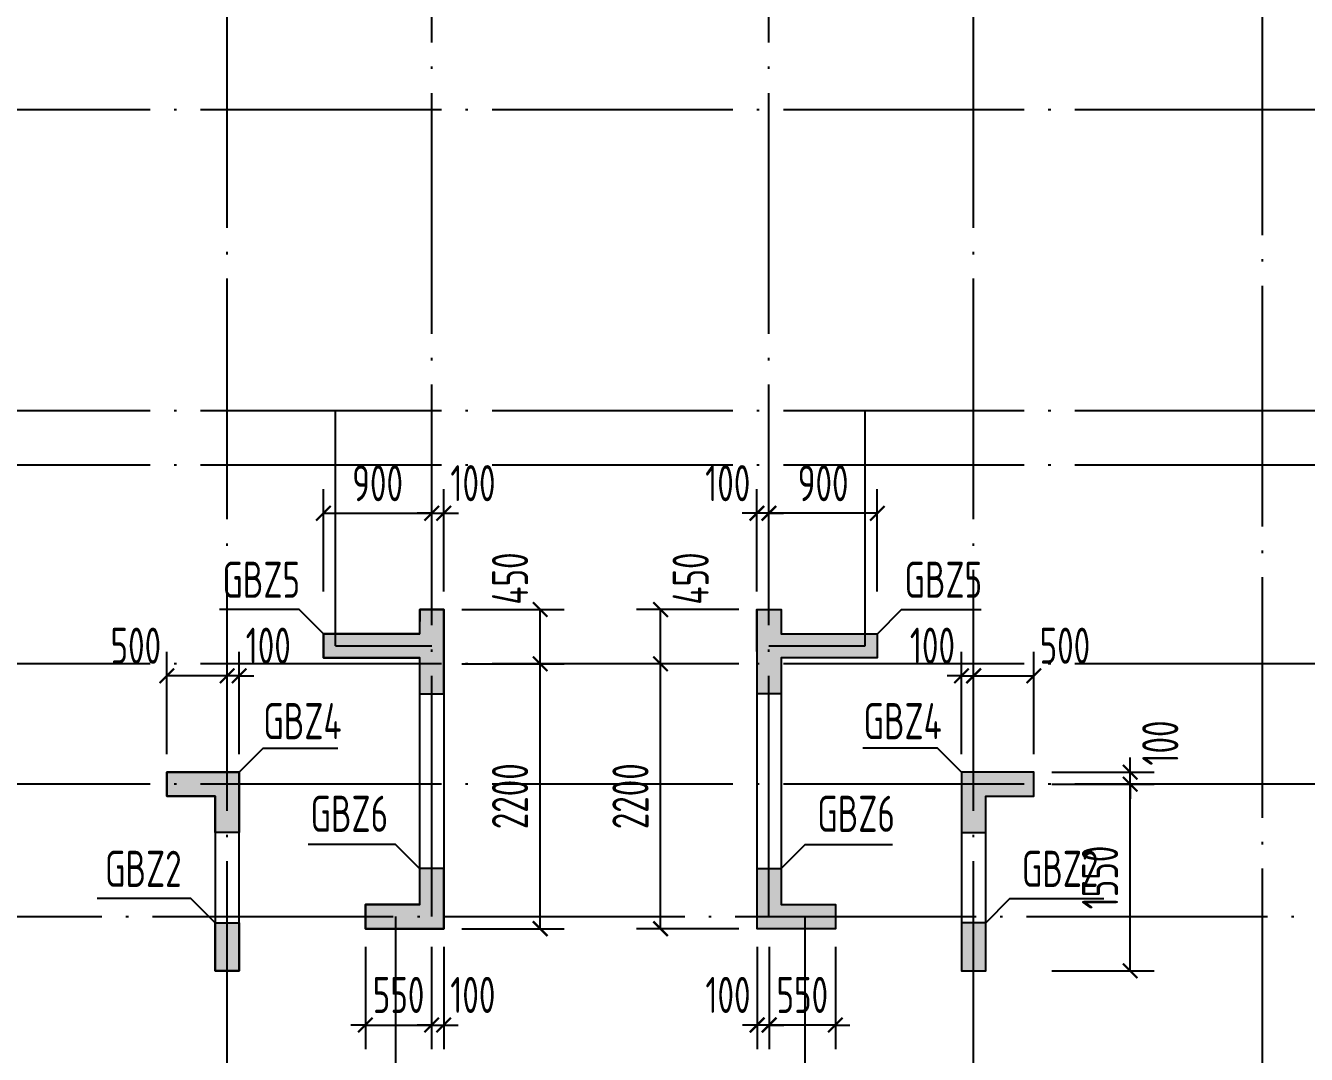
# Model space of a CAD drawing. Extents: x 826826 to 1642106, y -156213 to 399140.
# Drawn here: x 1203823 to 1214460, y 197010 to 205554 of the extents above; entities that cross this region are included whole.
import ezdxf
from ezdxf.enums import TextEntityAlignment as Align

# ---------------------------------------------------------------- set-up
doc = ezdxf.new("R2010")
doc.units = 0
doc.header["$LTSCALE"] = 1000
doc.linetypes.add('DOTE', pattern=[2.42, 2, -0.2, 0.02, -0.2])
doc.layers.get('0').update_dxf_attribs({"linetype": 'CONTINUOUS'})
doc.layers.get('DEFPOINTS').update_dxf_attribs({"linetype": 'CONTINUOUS'})
for name, color, linetype in [('A-DOTE', 10, 'DOTE'), ('S-Q墙实线', 6, 'CONTINUOUS'), ('S-Q墙标注', 3, 'CONTINUOUS'), ('S-X详图填充', 252, 'CONTINUOUS'), ('S-X详图实线', 4, 'CONTINUOUS'), ('S-Y一般标注', 3, 'CONTINUOUS'), ('S-Z柱编号', 6, 'CONTINUOUS')]:
    doc.layers.add(name, color=color, linetype=linetype)
doc.styles.add('TSSD_REIN', font='tssdeng.shx', dxfattribs={"width": 0.7, "height": 300, "bigfont": 'tssdchn.shx'})
doc.styles.add('结构文字', font='zstxt.shx', dxfattribs={"width": 0.7, "bigfont": 'zshz.shx'})
doc.dimstyles.new('STRUCK', dxfattribs={"dimtxt": 400, "dimasz": 121, "dimexe": 200, "dimexo": 150, "dimgap": 115, "dimtad": 1, "dimdec": 0, "dimdsep": 46, "dimtxsty": '结构文字', "dimblk": 'ARCHTICK', "dimcen": 400, "dimclrd": 3, "dimclre": 3, "dimclrt": 7, "dimadec": 0, "dimazin": 0, "dimtfac": 1, "dimtdec": 0, "dimtix": 1, "dimtmove": 2, "dimatfit": 3, "dimldrblk": '_DIMX', "dimfxl": 0, "dimtolj": 1, "dimtzin": 0, "dimarcsym": 0})

# ---------------------------------------------------------------- blocks, each defined once
blk = doc.blocks.new('20210801.08533475')
at = {"layer": 'A-DOTE'}
for p, q in [((37800, 3300), (37800, 19800)), ((39500, 12100), (39500, 19800)), ((42300, 12100), (42300, 19800)), ((44000, 3300), (44000, 19800)), ((46400, 10500), (46400, 19800)), ((54100, 18800), (3300, 18800)), ((54100, 16300), (3300, 16300)), ((38700, 14350), (38700, 16300)), ((43100, 14350), (43100, 16300)), ((54100, 15850), (3300, 15850)), ((38700, 14350), (39500, 14350)), ((42300, 14350), (43100, 14350)), ((54100, 14200), (3300, 14200)), ((54100, 13200), (3300, 13200)), ((3300, 12100), (54100, 12100)), ((39200, 10200), (39200, 12100)), ((42600, 10200), (42600, 12100))]:
    blk.add_line(p, q, dxfattribs=at)
blk = doc.blocks.new('_ArchTick')
at = {"color": 0, "linetype": 'ByBlock', "const_width": 0.15}
blk.add_lwpolyline([(-0.5, -0.5), (0.5, 0.5)], dxfattribs=at)
blk = doc.blocks.new('*D2567')
at = {"layer": 'DEFPOINTS', "color": 0}
for p in [(1212196, 199254), (1212996, 199254), (1212196, 197704)]:
    blk.add_point(p, dxfattribs=at)
at = {"layer": 'S-Q墙标注', "color": 3, "lineweight": -2}
for p, q in [((1212346, 199254), (1213196, 199254)), ((1212996, 197704), (1212996, 199254)), ((1212346, 197704), (1213196, 197704))]:
    blk.add_line(p, q, dxfattribs=at)
at = {"layer": 'S-Q墙标注', "color": 3, "lineweight": -2, "xscale": 121, "yscale": 121, "zscale": 121}
for p, rotation in [((1212996, 199254), 90), ((1212996, 197704), 270)]:
    blk.add_blockref('_ArchTick', p, dxfattribs=dict(at, rotation=rotation))
at = {"layer": 'S-Q墙标注', "color": 7, "insert": (1212746, 198479), "char_height": 300, "attachment_point": 5, "rotation": 90, "style": 'TSSD_REIN'}
blk.add_mtext('\\A1;1550', dxfattribs=at)
blk = doc.blocks.new('_DIMX')
blk.add_line((-150, 0), (150, 0))
at = {"const_width": 50}
blk.add_lwpolyline([(-70, -70), (70, 70)], dxfattribs=at)
blk = doc.blocks.new('*D2568')
at = {"layer": 'DEFPOINTS', "color": 0}
for p in [(1212196, 199354), (1212996, 199354), (1212196, 199254)]:
    blk.add_point(p, dxfattribs=at)
at = {"layer": 'S-Q墙标注', "color": 3, "lineweight": -2}
for p, q in [((1212996, 199354), (1212996, 199475)), ((1212346, 199354), (1213196, 199354)), ((1212996, 199254), (1212996, 199354)), ((1212346, 199254), (1213196, 199254)), ((1212996, 199254), (1212996, 199133))]:
    blk.add_line(p, q, dxfattribs=at)
at = {"layer": 'S-Q墙标注', "color": 3, "lineweight": -2, "xscale": 121, "yscale": 121, "zscale": 121}
for p, rotation in [((1212996, 199354), 270), ((1212996, 199254), 90)]:
    blk.add_blockref('_ArchTick', p, dxfattribs=dict(at, rotation=rotation))
at = {"layer": 'S-Q墙标注', "color": 7, "insert": (1213246, 199596), "char_height": 300, "attachment_point": 5, "rotation": 90, "style": 'TSSD_REIN'}
blk.add_mtext('\\A1;100', dxfattribs=at)
blk = doc.blocks.new('*D2569')
at = {"layer": 'DEFPOINTS', "color": 0}
for p in [(1211696, 200154), (1211596, 199354), (1211696, 199354)]:
    blk.add_point(p, dxfattribs=at)
at = {"layer": 'S-Q墙标注', "color": 3, "lineweight": -2}
for p, q in [((1211596, 199504), (1211596, 200354)), ((1211696, 199504), (1211696, 200354)), ((1211596, 200154), (1211475, 200154)), ((1211596, 200154), (1211696, 200154)), ((1211696, 200154), (1211817, 200154))]:
    blk.add_line(p, q, dxfattribs=at)
at = {"layer": 'S-Q墙标注', "color": 3, "lineweight": -2, "xscale": 121, "yscale": 121, "zscale": 121}
blk.add_blockref('_ArchTick', (1211596, 200154), dxfattribs=at)
at = {"layer": 'S-Q墙标注', "color": 3, "lineweight": -2, "xscale": 121, "yscale": 121, "zscale": 121, "rotation": 180}
blk.add_blockref('_ArchTick', (1211696, 200154), dxfattribs=at)
at = {"layer": 'S-Q墙标注', "color": 7, "insert": (1211354, 200404), "char_height": 300, "attachment_point": 5, "style": 'TSSD_REIN'}
blk.add_mtext('\\A1;100', dxfattribs=at)
blk = doc.blocks.new('*D2570')
at = {"layer": 'DEFPOINTS', "color": 0}
for p in [(1212196, 200154), (1211696, 199354), (1212196, 199354)]:
    blk.add_point(p, dxfattribs=at)
at = {"layer": 'S-Q墙标注', "color": 3, "lineweight": -2}
for p, q in [((1211696, 199504), (1211696, 200354)), ((1212196, 199504), (1212196, 200354)), ((1211696, 200154), (1212196, 200154))]:
    blk.add_line(p, q, dxfattribs=at)
at = {"layer": 'S-Q墙标注', "color": 3, "lineweight": -2, "xscale": 121, "yscale": 121, "zscale": 121, "rotation": 180}
blk.add_blockref('_ArchTick', (1211696, 200154), dxfattribs=at)
at = {"layer": 'S-Q墙标注', "color": 3, "lineweight": -2, "xscale": 121, "yscale": 121, "zscale": 121}
blk.add_blockref('_ArchTick', (1212196, 200154), dxfattribs=at)
at = {"layer": 'S-Q墙标注', "color": 7, "insert": (1212454, 200404), "char_height": 300, "attachment_point": 5, "style": 'TSSD_REIN'}
blk.add_mtext('\\A1;500', dxfattribs=at)
blk = doc.blocks.new('*D2571')
at = {"layer": 'DEFPOINTS', "color": 0}
for p in [(1209096, 200704), (1209896, 200704), (1209896, 200254)]:
    blk.add_point(p, dxfattribs=at)
at = {"layer": 'S-Q墙标注', "color": 3, "lineweight": -2}
for p, q in [((1209746, 200704), (1208896, 200704)), ((1209096, 200254), (1209096, 200704)), ((1209746, 200254), (1208896, 200254))]:
    blk.add_line(p, q, dxfattribs=at)
at = {"layer": 'S-Q墙标注', "color": 3, "lineweight": -2, "xscale": 121, "yscale": 121, "zscale": 121}
for p, rotation in [((1209096, 200704), 90), ((1209096, 200254), 270)]:
    blk.add_blockref('_ArchTick', p, dxfattribs=dict(at, rotation=rotation))
at = {"layer": 'S-Q墙标注', "color": 7, "insert": (1209346, 200962), "char_height": 300, "attachment_point": 5, "rotation": 90, "style": 'TSSD_REIN'}
blk.add_mtext('\\A1;450', dxfattribs=at)
blk = doc.blocks.new('*D2572')
at = {"layer": 'DEFPOINTS', "color": 0}
for p in [(1209996, 201504), (1209996, 200704), (1210896, 200704)]:
    blk.add_point(p, dxfattribs=at)
at = {"layer": 'S-Q墙标注', "color": 3, "lineweight": -2}
for p, q in [((1209996, 200854), (1209996, 201704)), ((1210896, 200854), (1210896, 201704)), ((1210896, 201504), (1209996, 201504))]:
    blk.add_line(p, q, dxfattribs=at)
at = {"layer": 'S-Q墙标注', "color": 3, "lineweight": -2, "xscale": 121, "yscale": 121, "zscale": 121, "rotation": 180}
blk.add_blockref('_ArchTick', (1209996, 201504), dxfattribs=at)
at = {"layer": 'S-Q墙标注', "color": 3, "lineweight": -2, "xscale": 121, "yscale": 121, "zscale": 121}
blk.add_blockref('_ArchTick', (1210896, 201504), dxfattribs=at)
at = {"layer": 'S-Q墙标注', "color": 7, "insert": (1210446, 201754), "char_height": 300, "attachment_point": 5, "style": 'TSSD_REIN'}
blk.add_mtext('\\A1;900', dxfattribs=at)
blk = doc.blocks.new('*D2573')
at = {"layer": 'DEFPOINTS', "color": 0}
for p in [(1209896, 201504), (1209896, 200704), (1209996, 200704)]:
    blk.add_point(p, dxfattribs=at)
at = {"layer": 'S-Q墙标注', "color": 3, "lineweight": -2}
for p, q in [((1209896, 200854), (1209896, 201704)), ((1209996, 200854), (1209996, 201704)), ((1209896, 201504), (1209775, 201504)), ((1209996, 201504), (1209896, 201504)), ((1209996, 201504), (1210117, 201504))]:
    blk.add_line(p, q, dxfattribs=at)
at = {"layer": 'S-Q墙标注', "color": 3, "lineweight": -2, "xscale": 121, "yscale": 121, "zscale": 121}
blk.add_blockref('_ArchTick', (1209896, 201504), dxfattribs=at)
at = {"layer": 'S-Q墙标注', "color": 3, "lineweight": -2, "xscale": 121, "yscale": 121, "zscale": 121, "rotation": 180}
blk.add_blockref('_ArchTick', (1209996, 201504), dxfattribs=at)
at = {"layer": 'S-Q墙标注', "color": 7, "insert": (1209654, 201754), "char_height": 300, "attachment_point": 5, "style": 'TSSD_REIN'}
blk.add_mtext('\\A1;100', dxfattribs=at)
blk = doc.blocks.new('*D2574')
at = {"layer": 'DEFPOINTS', "color": 0}
for p in [(1209898, 198054), (1209998, 198054), (1209898, 197254)]:
    blk.add_point(p, dxfattribs=at)
at = {"layer": 'S-Q墙标注', "color": 3, "lineweight": -2}
for p, q in [((1209898, 197904), (1209898, 197054)), ((1209998, 197904), (1209998, 197054)), ((1209898, 197254), (1209777, 197254)), ((1209998, 197254), (1209898, 197254)), ((1209998, 197254), (1210119, 197254))]:
    blk.add_line(p, q, dxfattribs=at)
at = {"layer": 'S-Q墙标注', "color": 3, "lineweight": -2, "xscale": 121, "yscale": 121, "zscale": 121}
blk.add_blockref('_ArchTick', (1209898, 197254), dxfattribs=at)
at = {"layer": 'S-Q墙标注', "color": 3, "lineweight": -2, "xscale": 121, "yscale": 121, "zscale": 121, "rotation": 180}
blk.add_blockref('_ArchTick', (1209998, 197254), dxfattribs=at)
at = {"layer": 'S-Q墙标注', "color": 7, "insert": (1209656, 197504), "char_height": 300, "attachment_point": 5, "style": 'TSSD_REIN'}
blk.add_mtext('\\A1;100', dxfattribs=at)
blk = doc.blocks.new('*D2575')
at = {"layer": 'DEFPOINTS', "color": 0}
for p in [(1209998, 198054), (1210548, 198054), (1209998, 197254)]:
    blk.add_point(p, dxfattribs=at)
at = {"layer": 'S-Q墙标注', "color": 3, "lineweight": -2}
for p, q in [((1209998, 197904), (1209998, 197054)), ((1210548, 197904), (1210548, 197054)), ((1209998, 197254), (1209877, 197254)), ((1210548, 197254), (1209998, 197254)), ((1210548, 197254), (1210669, 197254))]:
    blk.add_line(p, q, dxfattribs=at)
at = {"layer": 'S-Q墙标注', "color": 3, "lineweight": -2, "xscale": 121, "yscale": 121, "zscale": 121}
blk.add_blockref('_ArchTick', (1209998, 197254), dxfattribs=at)
at = {"layer": 'S-Q墙标注', "color": 3, "lineweight": -2, "xscale": 121, "yscale": 121, "zscale": 121, "rotation": 180}
blk.add_blockref('_ArchTick', (1210548, 197254), dxfattribs=at)
at = {"layer": 'S-Q墙标注', "color": 7, "insert": (1210273, 197504), "char_height": 300, "attachment_point": 5, "style": 'TSSD_REIN'}
blk.add_mtext('\\A1;550', dxfattribs=at)
blk = doc.blocks.new('*D2576')
at = {"layer": 'DEFPOINTS', "color": 0}
for p in [(1209096, 200254), (1209896, 200254), (1209896, 198054)]:
    blk.add_point(p, dxfattribs=at)
at = {"layer": 'S-Q墙标注', "color": 3, "lineweight": -2}
for p, q in [((1209746, 200254), (1208896, 200254)), ((1209096, 198054), (1209096, 200254)), ((1209746, 198054), (1208896, 198054))]:
    blk.add_line(p, q, dxfattribs=at)
at = {"layer": 'S-Q墙标注', "color": 3, "lineweight": -2, "xscale": 121, "yscale": 121, "zscale": 121}
for p, rotation in [((1209096, 200254), 90), ((1209096, 198054), 270)]:
    blk.add_blockref('_ArchTick', p, dxfattribs=dict(at, rotation=rotation))
at = {"layer": 'S-Q墙标注', "color": 7, "insert": (1208846, 199154), "char_height": 300, "attachment_point": 5, "rotation": 90, "style": 'TSSD_REIN'}
blk.add_mtext('\\A1;2200', dxfattribs=at)
blk = doc.blocks.new('*D2577')
at = {"layer": 'DEFPOINTS', "color": 0}
for p in [(1205496, 200154), (1205496, 199354), (1205596, 199354)]:
    blk.add_point(p, dxfattribs=at)
at = {"layer": 'S-Q墙标注', "color": 3, "lineweight": -2}
for p, q in [((1205496, 199504), (1205496, 200354)), ((1205596, 199504), (1205596, 200354)), ((1205496, 200154), (1205375, 200154)), ((1205596, 200154), (1205496, 200154)), ((1205596, 200154), (1205717, 200154))]:
    blk.add_line(p, q, dxfattribs=at)
at = {"layer": 'S-Q墙标注', "color": 3, "lineweight": -2, "xscale": 121, "yscale": 121, "zscale": 121}
blk.add_blockref('_ArchTick', (1205496, 200154), dxfattribs=at)
at = {"layer": 'S-Q墙标注', "color": 3, "lineweight": -2, "xscale": 121, "yscale": 121, "zscale": 121, "rotation": 180}
blk.add_blockref('_ArchTick', (1205596, 200154), dxfattribs=at)
at = {"layer": 'S-Q墙标注', "color": 7, "insert": (1205838, 200404), "char_height": 300, "attachment_point": 5, "style": 'TSSD_REIN'}
blk.add_mtext('\\A1;100', dxfattribs=at)
blk = doc.blocks.new('*D2578')
at = {"layer": 'DEFPOINTS', "color": 0}
for p in [(1204996, 200154), (1204996, 199354), (1205496, 199354)]:
    blk.add_point(p, dxfattribs=at)
at = {"layer": 'S-Q墙标注', "color": 3, "lineweight": -2}
for p, q in [((1204996, 199504), (1204996, 200354)), ((1205496, 199504), (1205496, 200354)), ((1205496, 200154), (1204996, 200154))]:
    blk.add_line(p, q, dxfattribs=at)
at = {"layer": 'S-Q墙标注', "color": 3, "lineweight": -2, "xscale": 121, "yscale": 121, "zscale": 121, "rotation": 180}
blk.add_blockref('_ArchTick', (1204996, 200154), dxfattribs=at)
at = {"layer": 'S-Q墙标注', "color": 3, "lineweight": -2, "xscale": 121, "yscale": 121, "zscale": 121}
blk.add_blockref('_ArchTick', (1205496, 200154), dxfattribs=at)
at = {"layer": 'S-Q墙标注', "color": 7, "insert": (1204738, 200404), "char_height": 300, "attachment_point": 5, "style": 'TSSD_REIN'}
blk.add_mtext('\\A1;500', dxfattribs=at)
blk = doc.blocks.new('*D2579')
at = {"layer": 'DEFPOINTS', "color": 0}
for p in [(1207296, 200704), (1208096, 200704), (1207296, 200254)]:
    blk.add_point(p, dxfattribs=at)
at = {"layer": 'S-Q墙标注', "color": 3, "lineweight": -2}
for p, q in [((1207446, 200704), (1208296, 200704)), ((1208096, 200254), (1208096, 200704)), ((1207446, 200254), (1208296, 200254))]:
    blk.add_line(p, q, dxfattribs=at)
at = {"layer": 'S-Q墙标注', "color": 3, "lineweight": -2, "xscale": 121, "yscale": 121, "zscale": 121}
for p, rotation in [((1208096, 200704), 90), ((1208096, 200254), 270)]:
    blk.add_blockref('_ArchTick', p, dxfattribs=dict(at, rotation=rotation))
at = {"layer": 'S-Q墙标注', "color": 7, "insert": (1207846, 200962), "char_height": 300, "attachment_point": 5, "rotation": 90, "style": 'TSSD_REIN'}
blk.add_mtext('\\A1;450', dxfattribs=at)
blk = doc.blocks.new('*D2580')
at = {"layer": 'DEFPOINTS', "color": 0}
for p in [(1207196, 201504), (1206296, 200704), (1207196, 200704)]:
    blk.add_point(p, dxfattribs=at)
at = {"layer": 'S-Q墙标注', "color": 3, "lineweight": -2}
for p, q in [((1206296, 200854), (1206296, 201704)), ((1207196, 200854), (1207196, 201704)), ((1206296, 201504), (1207196, 201504))]:
    blk.add_line(p, q, dxfattribs=at)
at = {"layer": 'S-Q墙标注', "color": 3, "lineweight": -2, "xscale": 121, "yscale": 121, "zscale": 121, "rotation": 180}
blk.add_blockref('_ArchTick', (1206296, 201504), dxfattribs=at)
at = {"layer": 'S-Q墙标注', "color": 3, "lineweight": -2, "xscale": 121, "yscale": 121, "zscale": 121}
blk.add_blockref('_ArchTick', (1207196, 201504), dxfattribs=at)
at = {"layer": 'S-Q墙标注', "color": 7, "insert": (1206746, 201754), "char_height": 300, "attachment_point": 5, "style": 'TSSD_REIN'}
blk.add_mtext('\\A1;900', dxfattribs=at)
blk = doc.blocks.new('*D2581')
at = {"layer": 'DEFPOINTS', "color": 0}
for p in [(1207296, 201504), (1207196, 200704), (1207296, 200704)]:
    blk.add_point(p, dxfattribs=at)
at = {"layer": 'S-Q墙标注', "color": 3, "lineweight": -2}
for p, q in [((1207196, 200854), (1207196, 201704)), ((1207296, 200854), (1207296, 201704)), ((1207196, 201504), (1207075, 201504)), ((1207196, 201504), (1207296, 201504)), ((1207296, 201504), (1207417, 201504))]:
    blk.add_line(p, q, dxfattribs=at)
at = {"layer": 'S-Q墙标注', "color": 3, "lineweight": -2, "xscale": 121, "yscale": 121, "zscale": 121}
blk.add_blockref('_ArchTick', (1207196, 201504), dxfattribs=at)
at = {"layer": 'S-Q墙标注', "color": 3, "lineweight": -2, "xscale": 121, "yscale": 121, "zscale": 121, "rotation": 180}
blk.add_blockref('_ArchTick', (1207296, 201504), dxfattribs=at)
at = {"layer": 'S-Q墙标注', "color": 7, "insert": (1207538, 201754), "char_height": 300, "attachment_point": 5, "style": 'TSSD_REIN'}
blk.add_mtext('\\A1;100', dxfattribs=at)
blk = doc.blocks.new('*D2582')
at = {"layer": 'DEFPOINTS', "color": 0}
for p in [(1207195, 198054), (1207295, 198054), (1207295, 197254)]:
    blk.add_point(p, dxfattribs=at)
at = {"layer": 'S-Q墙标注', "color": 3, "lineweight": -2}
for p, q in [((1207195, 197904), (1207195, 197054)), ((1207295, 197904), (1207295, 197054)), ((1207195, 197254), (1207074, 197254)), ((1207195, 197254), (1207295, 197254)), ((1207295, 197254), (1207416, 197254))]:
    blk.add_line(p, q, dxfattribs=at)
at = {"layer": 'S-Q墙标注', "color": 3, "lineweight": -2, "xscale": 121, "yscale": 121, "zscale": 121}
blk.add_blockref('_ArchTick', (1207195, 197254), dxfattribs=at)
at = {"layer": 'S-Q墙标注', "color": 3, "lineweight": -2, "xscale": 121, "yscale": 121, "zscale": 121, "rotation": 180}
blk.add_blockref('_ArchTick', (1207295, 197254), dxfattribs=at)
at = {"layer": 'S-Q墙标注', "color": 7, "insert": (1207537, 197504), "char_height": 300, "attachment_point": 5, "style": 'TSSD_REIN'}
blk.add_mtext('\\A1;100', dxfattribs=at)
blk = doc.blocks.new('*D2583')
at = {"layer": 'DEFPOINTS', "color": 0}
for p in [(1206645, 198054), (1207195, 198054), (1207195, 197254)]:
    blk.add_point(p, dxfattribs=at)
at = {"layer": 'S-Q墙标注', "color": 3, "lineweight": -2}
for p, q in [((1206645, 197904), (1206645, 197054)), ((1207195, 197904), (1207195, 197054)), ((1206645, 197254), (1206524, 197254)), ((1206645, 197254), (1207195, 197254)), ((1207195, 197254), (1207316, 197254))]:
    blk.add_line(p, q, dxfattribs=at)
at = {"layer": 'S-Q墙标注', "color": 3, "lineweight": -2, "xscale": 121, "yscale": 121, "zscale": 121}
blk.add_blockref('_ArchTick', (1206645, 197254), dxfattribs=at)
at = {"layer": 'S-Q墙标注', "color": 3, "lineweight": -2, "xscale": 121, "yscale": 121, "zscale": 121, "rotation": 180}
blk.add_blockref('_ArchTick', (1207195, 197254), dxfattribs=at)
at = {"layer": 'S-Q墙标注', "color": 7, "insert": (1206920, 197504), "char_height": 300, "attachment_point": 5, "style": 'TSSD_REIN'}
blk.add_mtext('\\A1;550', dxfattribs=at)
blk = doc.blocks.new('*D2584')
at = {"layer": 'DEFPOINTS', "color": 0}
for p in [(1207296, 200254), (1208096, 200254), (1207296, 198054)]:
    blk.add_point(p, dxfattribs=at)
at = {"layer": 'S-Q墙标注', "color": 3, "lineweight": -2}
for p, q in [((1207446, 200254), (1208296, 200254)), ((1208096, 198054), (1208096, 200254)), ((1207446, 198054), (1208296, 198054))]:
    blk.add_line(p, q, dxfattribs=at)
at = {"layer": 'S-Q墙标注', "color": 3, "lineweight": -2, "xscale": 121, "yscale": 121, "zscale": 121}
for p, rotation in [((1208096, 200254), 90), ((1208096, 198054), 270)]:
    blk.add_blockref('_ArchTick', p, dxfattribs=dict(at, rotation=rotation))
at = {"layer": 'S-Q墙标注', "color": 7, "insert": (1207846, 199154), "char_height": 300, "attachment_point": 5, "rotation": 90, "style": 'TSSD_REIN'}
blk.add_mtext('\\A1;2200', dxfattribs=at)

msp = doc.modelspace()

# ---------------------------------------------------------------- hatches: boundary and pattern name
at = {"layer": 'S-X详图填充'}
h = msp.add_hatch(color=256, dxfattribs=at)
h.dxf.hatch_style = 1
h.paths.add_polyline_path([(1207094.76, 200003.99), (1207294.76, 200003.99), (1207296.22, 200703.99), (1207096.22, 200703.99), (1207094.76, 200503.99), (1206296.22, 200503.99), (1206296.22, 200303.99), (1207094.76, 200303.99)])
h = msp.add_hatch(color=256, dxfattribs=at)
h.dxf.hatch_style = 1
h.paths.add_polyline_path([(1210097.68, 200003.99), (1209897.68, 200003.99), (1209896.22, 200703.99), (1210096.22, 200703.99), (1210097.68, 200503.99), (1210896.21, 200503.99), (1210896.21, 200303.99), (1210097.68, 200303.99)])
h = msp.add_hatch(color=256, dxfattribs=at)
h.dxf.hatch_style = 1
h.paths.add_polyline_path([(1205596.22, 198853.99), (1205396.22, 198853.99), (1205396.22, 199153.99), (1204996.22, 199153.99), (1204996.22, 199353.99), (1205596.22, 199353.99)])
h = msp.add_hatch(color=256, dxfattribs=at)
h.dxf.hatch_style = 1
h.paths.add_polyline_path([(1211596.22, 198853.99), (1211796.22, 198853.99), (1211796.22, 199153.99), (1212196.22, 199153.99), (1212196.22, 199353.99), (1211596.22, 199353.99)])
h = msp.add_hatch(color=256, dxfattribs=at)
h.dxf.hatch_style = 1
h.paths.add_polyline_path([(1206644.75, 198253.99), (1206644.75, 198053.99), (1207294.76, 198053.98), (1207294.76, 198553.98), (1207094.76, 198553.98), (1207094.76, 198253.98)])
h = msp.add_hatch(color=256, dxfattribs=at)
h.dxf.hatch_style = 1
h.paths.add_polyline_path([(1210547.69, 198253.99), (1210547.69, 198053.99), (1209897.68, 198053.98), (1209897.68, 198553.98), (1210097.68, 198553.98), (1210097.68, 198253.98)])
h = msp.add_hatch(color=256, dxfattribs=at)
h.dxf.hatch_style = 1
h.paths.add_polyline_path([(1205396.22, 198103.99), (1205596.22, 198103.99), (1205596.22, 197703.99), (1205396.22, 197703.99)])
h = msp.add_hatch(color=256, dxfattribs=at)
h.dxf.hatch_style = 1
h.paths.add_polyline_path([(1211796.22, 198103.99), (1211596.22, 198103.99), (1211596.22, 197703.99), (1211796.22, 197703.99)])

# ---------------------------------------------------------------- linework, layer by layer
at = {"layer": 'S-Q墙实线'}
for points in [[(1207096.22, 200503.99), (1207096.22, 200703.99), (1207296.22, 200703.99), (1207296.22, 200403.99), (1207296.22, 198053.98), (1206896.21, 198053.98), (1206646.21, 198053.98), (1206646.21, 198253.98), (1206896.21, 198253.98), (1207096.22, 198253.98), (1207096.22, 200303.99), (1206296.22, 200303.99), (1206296.22, 200503.99), (1207096.22, 200503.99)], [(1210097.69, 200503.99), (1210896.22, 200503.99), (1210896.22, 200303.99), (1210097.69, 200303.99), (1210097.69, 198253.98), (1210296.21, 198253.98), (1210547.69, 198253.98), (1210547.69, 198053.98), (1210296.21, 198053.98), (1209897.69, 198053.98), (1209897.69, 200403.99), (1209897.69, 200703.99), (1210097.69, 200703.99), (1210097.69, 200503.99)]]:
    msp.add_lwpolyline(points, dxfattribs=at)
for points in [[(1204996.21, 199153.99), (1205396.21, 199153.99), (1205396.21, 198153.98), (1205396.21, 197703.99), (1205596.21, 197703.99), (1205596.21, 198153.98), (1205596.21, 199353.99), (1204996.21, 199353.99)], [(1211596.22, 198153.98), (1211596.22, 197703.99), (1211796.22, 197703.99), (1211796.22, 198153.98), (1211796.22, 199153.99), (1212196.22, 199153.99), (1212196.22, 199353.99), (1211596.22, 199353.99)]]:
    msp.add_lwpolyline(points, close=True, dxfattribs=at)
at = {"layer": 'S-X详图实线'}
for points in [[(1207094.76, 200003.99), (1207294.76, 200003.99), (1207296.22, 200703.99), (1207096.22, 200703.99), (1207094.76, 200503.99), (1206296.22, 200503.99), (1206296.22, 200303.99), (1207094.76, 200303.99), (1207094.76, 200003.99)], [(1210097.68, 200003.99), (1209897.68, 200003.99), (1209896.22, 200703.99), (1210096.22, 200703.99), (1210097.68, 200503.99), (1210896.21, 200503.99), (1210896.21, 200303.99), (1210097.68, 200303.99), (1210097.68, 200003.99)], [(1205596.22, 198853.99), (1205396.22, 198853.99), (1205396.22, 199153.99), (1204996.22, 199153.99), (1204996.22, 199353.99), (1205596.22, 199353.99), (1205596.22, 198853.99)], [(1211596.22, 198853.99), (1211796.22, 198853.99), (1211796.22, 199153.99), (1212196.22, 199153.99), (1212196.22, 199353.99), (1211596.22, 199353.99), (1211596.22, 198853.99)], [(1206644.75, 198253.98), (1206644.75, 198053.98), (1207294.76, 198053.98), (1207294.76, 198553.98), (1207094.76, 198553.98), (1207094.76, 198253.98), (1206644.75, 198253.98)], [(1210547.69, 198253.98), (1210547.69, 198053.98), (1209897.68, 198053.98), (1209897.68, 198553.98), (1210097.68, 198553.98), (1210097.68, 198253.98), (1210547.69, 198253.98)], [(1205396.22, 198103.99), (1205596.22, 198103.99), (1205596.22, 197703.99), (1205396.22, 197703.99), (1205396.22, 198103.99)], [(1211796.22, 198103.99), (1211596.22, 198103.99), (1211596.22, 197703.99), (1211796.22, 197703.99), (1211796.22, 198103.99)]]:
    msp.add_lwpolyline(points, close=True, dxfattribs=at)
at = {"layer": 'S-Z柱编号', "color": 7}
for points in [[(1206295.37, 200503.99), (1206095.37, 200703.99), (1205433.76, 200703.99)], [(1210897.07, 200503.99), (1211097.07, 200703.99), (1211758.68, 200703.99)], [(1205596.22, 199353.99), (1205796.22, 199553.99), (1206416.3, 199553.99)], [(1211596.22, 199353.99), (1211396.22, 199553.99), (1210776.13, 199553.99)], [(1207094.76, 198553.98), (1206894.76, 198753.98), (1206170.15, 198753.98)], [(1210097.68, 198553.98), (1210297.68, 198753.98), (1211022.29, 198753.98)], [(1205396.22, 198103.99), (1205196.22, 198303.99), (1204416.31, 198303.99)], [(1211796.22, 198103.99), (1211996.22, 198303.99), (1212776.13, 198303.99)]]:
    msp.add_lwpolyline(points, dxfattribs=at)

# ---------------------------------------------------------------- block references
at = {"layer": 'S-Y一般标注'}
msp.add_blockref('20210801.08533475', (1167696.22, 186053.99), dxfattribs=at)

# ---------------------------------------------------------------- texts
at = {"layer": 'S-Z柱编号', "color": 7, "style": 'TSSD_REIN', "width": 0.7}
for s, p in [('GBZ5', (1205457.03, 200711.75)), ('GBZ5', (1211121.57, 200711.75)), ('GBZ4', (1205797.05, 199537.68)), ('GBZ4', (1210781.54, 199537.68)), ('GBZ6', (1206188.99, 198768.2)), ('GBZ6', (1210397.68, 198768.2)), ('GBZ2', (1204482.37, 198311.17)), ('GBZ2', (1212096.22, 198311.17))]:
    msp.add_text(s, height=300, dxfattribs=at).set_placement(p, align=Align.BOTTOM_LEFT)

# ---------------------------------------------------------------- dimensions: what is measured, and where the dimension line sits
at = {"layer": 'S-Q墙标注'}
for base, p1, p2, picture, middle in [((1207196.21, 201503.99), (1206296.1, 200703.99), (1207196.21, 200703.99), '*D2580', (1206746.15, 201753.99)), ((1207194.76, 197253.98), (1206644.75, 198053.98), (1207194.76, 198053.98), '*D2583', (1206919.76, 197503.98))]:
    dim = msp.add_linear_dim(base=base, p1=p1, p2=p2, dimstyle='STRUCK', override={"dimtxt": 300, "dimgap": 100, "dimtxsty": 'TSSD_REIN'}, dxfattribs=at)
    dim.commit()
    dim.dimension.update_dxf_attribs({"geometry": picture, "text_midpoint": middle})
for base, p1, p2, picture, middle in [((1207296.22, 201503.99), (1207196.21, 200703.99), (1207296.22, 200703.99), '*D2581', (1207538.14, 201753.99)), ((1211696.21, 200153.99), (1211596.22, 199353.99), (1211696.21, 199353.99), '*D2569', (1211354.29, 200403.99)), ((1212196.22, 200153.99), (1211696.21, 199353.99), (1212196.22, 199353.99), '*D2570', (1212454.29, 200403.99)), ((1207294.76, 197253.98), (1207194.76, 198053.98), (1207294.76, 198053.98), '*D2582', (1207536.68, 197503.98))]:
    dim = msp.add_linear_dim(base=base, p1=p1, p2=p2, dimstyle='STRUCK', override={"dimtxt": 300, "dimgap": 100, "dimtxsty": 'TSSD_REIN'}, dxfattribs=at)
    dim.commit()
    dim.dimension.update_dxf_attribs({"geometry": picture, "text_midpoint": middle, "dimtype": 160})
for base, p1, p2, angle, picture, middle in [((1209896.22, 201503.99), (1209996.23, 200703.99), (1209896.22, 200703.99), 180, '*D2573', (1209654.29, 201753.99)), ((1208096.22, 200703.99), (1207296.22, 200253.99), (1207296.22, 200703.99), 90, '*D2579', (1207846.22, 200962.07)), ((1209096.22, 200703.99), (1209896.22, 200253.99), (1209896.22, 200703.99), 90, '*D2571', (1209346.22, 200962.07)), ((1204996.22, 200153.99), (1205496.23, 199353.99), (1204996.22, 199353.99), 180, '*D2578', (1204738.14, 200403.99)), ((1205496.23, 200153.99), (1205596.22, 199353.99), (1205496.23, 199353.99), 180, '*D2577', (1205838.14, 200403.99)), ((1212996.22, 199353.99), (1212196.22, 199253.99), (1212196.22, 199353.99), 90, '*D2568', (1213246.22, 199595.91)), ((1209897.68, 197253.98), (1209997.68, 198053.98), (1209897.68, 198053.98), 180, '*D2574', (1209655.76, 197503.98))]:
    dim = msp.add_linear_dim(base=base, p1=p1, p2=p2, angle=angle, dimstyle='STRUCK', override={"dimtxt": 300, "dimgap": 100, "dimtxsty": 'TSSD_REIN'}, dxfattribs=at)
    dim.commit()
    dim.dimension.update_dxf_attribs({"geometry": picture, "text_midpoint": middle, "dimtype": 160})
for base, p1, p2, angle, picture, middle in [((1209996.23, 201503.99), (1210896.34, 200703.99), (1209996.23, 200703.99), 180, '*D2572', (1210446.28, 201753.99)), ((1208096.22, 200253.99), (1207296.22, 198053.98), (1207296.22, 200253.99), 90, '*D2584', (1207846.22, 199153.99)), ((1209096.22, 200253.99), (1209896.22, 198053.98), (1209896.22, 200253.99), 90, '*D2576', (1208846.22, 199153.99)), ((1212996.22, 199253.99), (1212196.22, 197703.99), (1212196.22, 199253.99), 90, '*D2567', (1212746.22, 198478.99)), ((1209997.68, 197253.98), (1210547.69, 198053.98), (1209997.68, 198053.98), 180, '*D2575', (1210272.68, 197503.98))]:
    dim = msp.add_linear_dim(base=base, p1=p1, p2=p2, angle=angle, dimstyle='STRUCK', override={"dimtxt": 300, "dimgap": 100, "dimtxsty": 'TSSD_REIN'}, dxfattribs=at)
    dim.commit()
    dim.dimension.update_dxf_attribs({"geometry": picture, "text_midpoint": middle})

doc.saveas('drawing.dxf')
